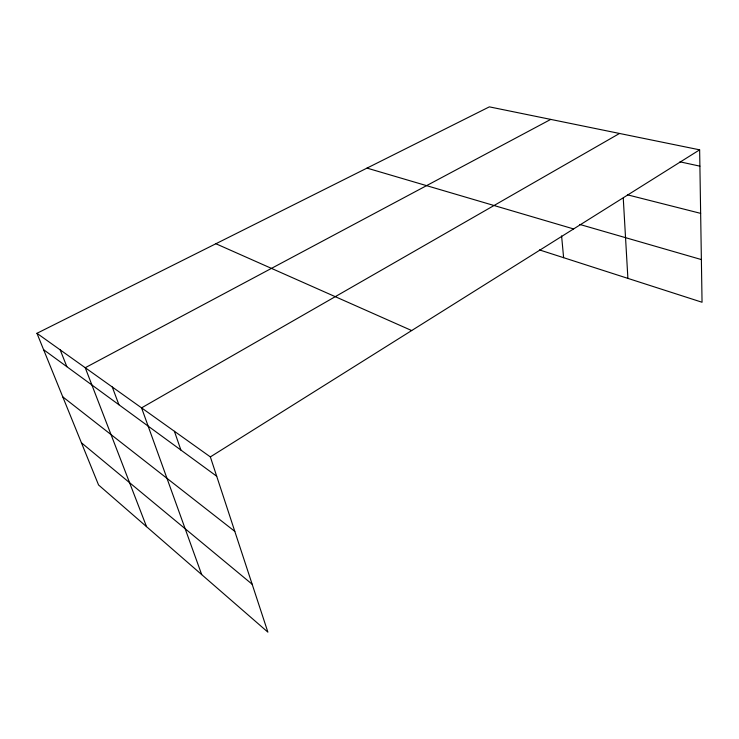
<?xml version="1.0" encoding="UTF-8"?>
<svg xmlns="http://www.w3.org/2000/svg" width="739" height="739" viewBox="0 0 739 739"><rect width="100%" height="100%" fill="white"/><g stroke="black" fill="none" stroke-linecap="round" stroke-linejoin="round"><path stroke-width="1.11" d="M699.639 149.832L489.357 106.859L36.95 333.307L210.356 456.905L699.639 149.832L702.05 302.251L539.452 249.911M619.522 133.463L141.565 407.873L201.692 574.6M550.74 119.404L85.234 367.726L146.534 526.658M679.954 161.823L699.898 166.155M627.429 194.81L700.646 213.368M579.764 224.434L701.376 259.574M366.997 168.104L573.603 228.933M215.899 243.741L411.678 330.555M43.601 349.686L216.703 476.239M62.769 396.852L234.808 531.378M81.419 442.781L252.165 584.253M36.95 333.307L98.555 484.96L267.887 632.141L210.356 456.905M60.192 349.88L66.861 366.692M112.273 386.996L118.905 404.741M174.413 431.29L180.907 450.069M561.594 235.907L563.617 257.689M623.263 198.2L627.891 278.372"/></g></svg>
